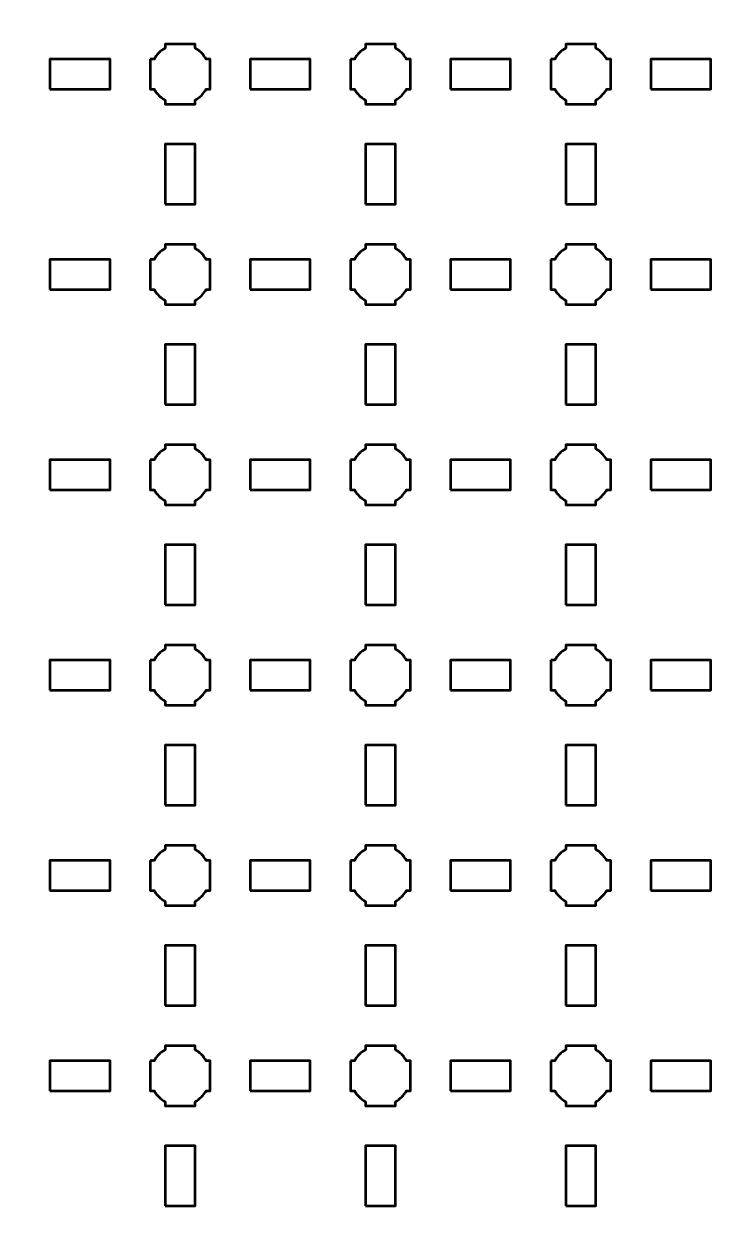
# Model space of a CAD drawing. Header units: centimetres. Extents: x -40.1 to 19.1, y -39.5 to 9.8.
# Drawn here: x -33.06 to -26, y -14.35 to -2.35 of the extents above; entities that cross this region are included whole.
import ezdxf

# ---------------------------------------------------------------- set-up
doc = ezdxf.new("R2010")
doc.units = ezdxf.units.CM
doc.header["$MEASUREMENT"] = 0
doc.layers.add('Layer 1', color=7, linetype='Continuous')

msp = doc.modelspace()

# ---------------------------------------------------------------- linework, layer by layer
at = {"layer": 'Layer 1', "lineweight": 53}
for points in [[(-32.8, -3), (-32.2, -3), (-32.2, -2.7), (-32.8, -2.7), (-32.8, -3)], [(-30.8, -3), (-30.2, -3), (-30.2, -2.7), (-30.8, -2.7), (-30.8, -3)], [(-28.8, -3), (-28.2, -3), (-28.2, -2.7), (-28.8, -2.7), (-28.8, -3)], [(-26.8, -3), (-26.2, -3), (-26.2, -2.7), (-26.8, -2.7), (-26.8, -3)], [(-31.65, -4.15), (-31.35, -4.15), (-31.35, -3.55), (-31.65, -3.55), (-31.65, -4.15)], [(-29.65, -4.15), (-29.35, -4.15), (-29.35, -3.55), (-29.65, -3.55), (-29.65, -4.15)], [(-27.65, -4.15), (-27.35, -4.15), (-27.35, -3.55), (-27.65, -3.55), (-27.65, -4.15)], [(-32.8, -5), (-32.2, -5), (-32.2, -4.7), (-32.8, -4.7), (-32.8, -5)], [(-30.8, -5), (-30.2, -5), (-30.2, -4.7), (-30.8, -4.7), (-30.8, -5)], [(-28.8, -5), (-28.2, -5), (-28.2, -4.7), (-28.8, -4.7), (-28.8, -5)], [(-26.8, -5), (-26.2, -5), (-26.2, -4.7), (-26.8, -4.7), (-26.8, -5)], [(-31.65, -6.15), (-31.35, -6.15), (-31.35, -5.55), (-31.65, -5.55), (-31.65, -6.15)], [(-29.65, -6.15), (-29.35, -6.15), (-29.35, -5.55), (-29.65, -5.55), (-29.65, -6.15)], [(-27.65, -6.15), (-27.35, -6.15), (-27.35, -5.55), (-27.65, -5.55), (-27.65, -6.15)], [(-32.8, -7), (-32.2, -7), (-32.2, -6.7), (-32.8, -6.7), (-32.8, -7)], [(-30.8, -7), (-30.2, -7), (-30.2, -6.7), (-30.8, -6.7), (-30.8, -7)], [(-28.8, -7), (-28.2, -7), (-28.2, -6.7), (-28.8, -6.7), (-28.8, -7)], [(-26.8, -7), (-26.2, -7), (-26.2, -6.7), (-26.8, -6.7), (-26.8, -7)], [(-31.65, -8.15), (-31.35, -8.15), (-31.35, -7.55), (-31.65, -7.55), (-31.65, -8.15)], [(-29.65, -8.15), (-29.35, -8.15), (-29.35, -7.55), (-29.65, -7.55), (-29.65, -8.15)], [(-27.65, -8.15), (-27.35, -8.15), (-27.35, -7.55), (-27.65, -7.55), (-27.65, -8.15)], [(-32.8, -9), (-32.2, -9), (-32.2, -8.7), (-32.8, -8.7), (-32.8, -9)], [(-30.8, -9), (-30.2, -9), (-30.2, -8.7), (-30.8, -8.7), (-30.8, -9)], [(-28.8, -9), (-28.2, -9), (-28.2, -8.7), (-28.8, -8.7), (-28.8, -9)], [(-26.8, -9), (-26.2, -9), (-26.2, -8.7), (-26.8, -8.7), (-26.8, -9)], [(-31.65, -10.15), (-31.35, -10.15), (-31.35, -9.55), (-31.65, -9.55), (-31.65, -10.15)], [(-29.65, -10.15), (-29.35, -10.15), (-29.35, -9.55), (-29.65, -9.55), (-29.65, -10.15)], [(-27.65, -10.15), (-27.35, -10.15), (-27.35, -9.55), (-27.65, -9.55), (-27.65, -10.15)], [(-32.8, -11), (-32.2, -11), (-32.2, -10.7), (-32.8, -10.7), (-32.8, -11)], [(-30.8, -11), (-30.2, -11), (-30.2, -10.7), (-30.8, -10.7), (-30.8, -11)], [(-28.8, -11), (-28.2, -11), (-28.2, -10.7), (-28.8, -10.7), (-28.8, -11)], [(-26.8, -11), (-26.2, -11), (-26.2, -10.7), (-26.8, -10.7), (-26.8, -11)], [(-31.65, -12.15), (-31.35, -12.15), (-31.35, -11.55), (-31.65, -11.55), (-31.65, -12.15)], [(-29.65, -12.15), (-29.35, -12.15), (-29.35, -11.55), (-29.65, -11.55), (-29.65, -12.15)], [(-27.65, -12.15), (-27.35, -12.15), (-27.35, -11.55), (-27.65, -11.55), (-27.65, -12.15)], [(-32.8, -13), (-32.2, -13), (-32.2, -12.7), (-32.8, -12.7), (-32.8, -13)], [(-30.8, -13), (-30.2, -13), (-30.2, -12.7), (-30.8, -12.7), (-30.8, -13)], [(-28.8, -13), (-28.2, -13), (-28.2, -12.7), (-28.8, -12.7), (-28.8, -13)], [(-26.8, -13), (-26.2, -13), (-26.2, -12.7), (-26.8, -12.7), (-26.8, -13)], [(-31.65, -14.15), (-31.35, -14.15), (-31.35, -13.55), (-31.65, -13.55), (-31.65, -14.15)], [(-29.65, -14.15), (-29.35, -14.15), (-29.35, -13.55), (-29.65, -13.55), (-29.65, -14.15)], [(-27.65, -14.15), (-27.35, -14.15), (-27.35, -13.55), (-27.65, -13.55), (-27.65, -14.15)]]:
    msp.add_lwpolyline(points, close=True, dxfattribs=at)
for points, knots in [([(-40.15, -39), (-40.15, -39), (-40.15, 9.3), (-40.15, 9.3), (-40.15, 9.3), (-40.15, 9.57609), (-39.92609, 9.8), (-39.65, 9.8), (-39.65, 9.8), (-39.65, 9.8), (18.65, 9.8), (18.65, 9.8), (18.65, 9.8), (18.92609, 9.8), (19.15, 9.57609), (19.15, 9.3), (19.15, 9.3), (19.15, 9.3), (19.15, -39), (19.15, -39), (19.15, -39), (19.15, -39.27609), (18.92609, -39.5), (18.65, -39.5), (18.65, -39.5), (18.65, -39.5), (-39.65, -39.5), (-39.65, -39.5), (-39.65, -39.5), (-39.92609, -39.5), (-40.15, -39.27609), (-40.15, -39)], [0, 0, 0, 0, 0.125, 0.125, 0.125, 0.125, 0.25, 0.25, 0.25, 0.25, 0.375, 0.375, 0.375, 0.375, 0.5, 0.5, 0.5, 0.5, 0.625, 0.625, 0.625, 0.625, 0.75, 0.75, 0.75, 0.75, 0.875, 0.875, 0.875, 0.875, 1, 1, 1, 1]), ([(-31.8, -2.7), (-31.8, -2.7), (-31.75985, -2.7), (-31.75985, -2.7), (-31.75985, -2.7), (-31.7335, -2.65447), (-31.69553, -2.6165), (-31.65, -2.59015), (-31.65, -2.59015), (-31.65, -2.59015), (-31.65, -2.55), (-31.65, -2.55), (-31.65, -2.55), (-31.65, -2.55), (-31.5, -2.55), (-31.5, -2.55), (-31.5, -2.55), (-31.5, -2.55), (-31.35, -2.55), (-31.35, -2.55), (-31.35, -2.55), (-31.35, -2.55), (-31.35, -2.59015), (-31.35, -2.59015), (-31.35, -2.59015), (-31.30447, -2.6165), (-31.2665, -2.65447), (-31.24015, -2.7), (-31.24015, -2.7), (-31.24015, -2.7), (-31.2, -2.7), (-31.2, -2.7), (-31.2, -2.7), (-31.2, -2.7), (-31.2, -2.85), (-31.2, -2.85), (-31.2, -2.85), (-31.2, -2.85), (-31.2, -3), (-31.2, -3), (-31.2, -3), (-31.2, -3), (-31.24015, -3), (-31.24015, -3), (-31.24015, -3), (-31.2665, -3.04553), (-31.30447, -3.0835), (-31.35, -3.10985), (-31.35, -3.10985), (-31.35, -3.10985), (-31.35, -3.15), (-31.35, -3.15), (-31.35, -3.15), (-31.35, -3.15), (-31.5, -3.15), (-31.5, -3.15), (-31.5, -3.15), (-31.5, -3.15), (-31.65, -3.15), (-31.65, -3.15), (-31.65, -3.15), (-31.65, -3.15), (-31.65, -3.10985), (-31.65, -3.10985), (-31.65, -3.10985), (-31.69553, -3.0835), (-31.7335, -3.04553), (-31.75985, -3), (-31.75985, -3), (-31.75985, -3), (-31.8, -3), (-31.8, -3), (-31.8, -3), (-31.8, -3), (-31.8, -2.85), (-31.8, -2.85), (-31.8, -2.85), (-31.8, -2.85), (-31.8, -2.7), (-31.8, -2.7)], [0, 0, 0, 0, 0.05, 0.05, 0.05, 0.05, 0.1, 0.1, 0.1, 0.1, 0.15, 0.15, 0.15, 0.15, 0.2, 0.2, 0.2, 0.2, 0.25, 0.25, 0.25, 0.25, 0.3, 0.3, 0.3, 0.3, 0.35, 0.35, 0.35, 0.35, 0.4, 0.4, 0.4, 0.4, 0.45, 0.45, 0.45, 0.45, 0.5, 0.5, 0.5, 0.5, 0.55, 0.55, 0.55, 0.55, 0.6, 0.6, 0.6, 0.6, 0.65, 0.65, 0.65, 0.65, 0.7, 0.7, 0.7, 0.7, 0.75, 0.75, 0.75, 0.75, 0.8, 0.8, 0.8, 0.8, 0.85, 0.85, 0.85, 0.85, 0.9, 0.9, 0.9, 0.9, 0.95, 0.95, 0.95, 0.95, 1, 1, 1, 1]), ([(-29.8, -2.7), (-29.8, -2.7), (-29.75985, -2.7), (-29.75985, -2.7), (-29.75985, -2.7), (-29.7335, -2.65447), (-29.69553, -2.6165), (-29.65, -2.59015), (-29.65, -2.59015), (-29.65, -2.59015), (-29.65, -2.55), (-29.65, -2.55), (-29.65, -2.55), (-29.65, -2.55), (-29.5, -2.55), (-29.5, -2.55), (-29.5, -2.55), (-29.5, -2.55), (-29.35, -2.55), (-29.35, -2.55), (-29.35, -2.55), (-29.35, -2.55), (-29.35, -2.59015), (-29.35, -2.59015), (-29.35, -2.59015), (-29.30447, -2.6165), (-29.2665, -2.65447), (-29.24015, -2.7), (-29.24015, -2.7), (-29.24015, -2.7), (-29.2, -2.7), (-29.2, -2.7), (-29.2, -2.7), (-29.2, -2.7), (-29.2, -2.85), (-29.2, -2.85), (-29.2, -2.85), (-29.2, -2.85), (-29.2, -3), (-29.2, -3), (-29.2, -3), (-29.2, -3), (-29.24015, -3), (-29.24015, -3), (-29.24015, -3), (-29.2665, -3.04553), (-29.30447, -3.0835), (-29.35, -3.10985), (-29.35, -3.10985), (-29.35, -3.10985), (-29.35, -3.15), (-29.35, -3.15), (-29.35, -3.15), (-29.35, -3.15), (-29.5, -3.15), (-29.5, -3.15), (-29.5, -3.15), (-29.5, -3.15), (-29.65, -3.15), (-29.65, -3.15), (-29.65, -3.15), (-29.65, -3.15), (-29.65, -3.10985), (-29.65, -3.10985), (-29.65, -3.10985), (-29.69553, -3.0835), (-29.7335, -3.04553), (-29.75985, -3), (-29.75985, -3), (-29.75985, -3), (-29.8, -3), (-29.8, -3), (-29.8, -3), (-29.8, -3), (-29.8, -2.85), (-29.8, -2.85), (-29.8, -2.85), (-29.8, -2.85), (-29.8, -2.7), (-29.8, -2.7)], [0, 0, 0, 0, 0.05, 0.05, 0.05, 0.05, 0.1, 0.1, 0.1, 0.1, 0.15, 0.15, 0.15, 0.15, 0.2, 0.2, 0.2, 0.2, 0.25, 0.25, 0.25, 0.25, 0.3, 0.3, 0.3, 0.3, 0.35, 0.35, 0.35, 0.35, 0.4, 0.4, 0.4, 0.4, 0.45, 0.45, 0.45, 0.45, 0.5, 0.5, 0.5, 0.5, 0.55, 0.55, 0.55, 0.55, 0.6, 0.6, 0.6, 0.6, 0.65, 0.65, 0.65, 0.65, 0.7, 0.7, 0.7, 0.7, 0.75, 0.75, 0.75, 0.75, 0.8, 0.8, 0.8, 0.8, 0.85, 0.85, 0.85, 0.85, 0.9, 0.9, 0.9, 0.9, 0.95, 0.95, 0.95, 0.95, 1, 1, 1, 1]), ([(-27.8, -2.7), (-27.8, -2.7), (-27.75985, -2.7), (-27.75985, -2.7), (-27.75985, -2.7), (-27.7335, -2.65447), (-27.69553, -2.6165), (-27.65, -2.59015), (-27.65, -2.59015), (-27.65, -2.59015), (-27.65, -2.55), (-27.65, -2.55), (-27.65, -2.55), (-27.65, -2.55), (-27.5, -2.55), (-27.5, -2.55), (-27.5, -2.55), (-27.5, -2.55), (-27.35, -2.55), (-27.35, -2.55), (-27.35, -2.55), (-27.35, -2.55), (-27.35, -2.59015), (-27.35, -2.59015), (-27.35, -2.59015), (-27.30447, -2.6165), (-27.2665, -2.65447), (-27.24015, -2.7), (-27.24015, -2.7), (-27.24015, -2.7), (-27.2, -2.7), (-27.2, -2.7), (-27.2, -2.7), (-27.2, -2.7), (-27.2, -2.85), (-27.2, -2.85), (-27.2, -2.85), (-27.2, -2.85), (-27.2, -3), (-27.2, -3), (-27.2, -3), (-27.2, -3), (-27.24015, -3), (-27.24015, -3), (-27.24015, -3), (-27.2665, -3.04553), (-27.30447, -3.0835), (-27.35, -3.10985), (-27.35, -3.10985), (-27.35, -3.10985), (-27.35, -3.15), (-27.35, -3.15), (-27.35, -3.15), (-27.35, -3.15), (-27.5, -3.15), (-27.5, -3.15), (-27.5, -3.15), (-27.5, -3.15), (-27.65, -3.15), (-27.65, -3.15), (-27.65, -3.15), (-27.65, -3.15), (-27.65, -3.10985), (-27.65, -3.10985), (-27.65, -3.10985), (-27.69553, -3.0835), (-27.7335, -3.04553), (-27.75985, -3), (-27.75985, -3), (-27.75985, -3), (-27.8, -3), (-27.8, -3), (-27.8, -3), (-27.8, -3), (-27.8, -2.85), (-27.8, -2.85), (-27.8, -2.85), (-27.8, -2.85), (-27.8, -2.7), (-27.8, -2.7)], [0, 0, 0, 0, 0.05, 0.05, 0.05, 0.05, 0.1, 0.1, 0.1, 0.1, 0.15, 0.15, 0.15, 0.15, 0.2, 0.2, 0.2, 0.2, 0.25, 0.25, 0.25, 0.25, 0.3, 0.3, 0.3, 0.3, 0.35, 0.35, 0.35, 0.35, 0.4, 0.4, 0.4, 0.4, 0.45, 0.45, 0.45, 0.45, 0.5, 0.5, 0.5, 0.5, 0.55, 0.55, 0.55, 0.55, 0.6, 0.6, 0.6, 0.6, 0.65, 0.65, 0.65, 0.65, 0.7, 0.7, 0.7, 0.7, 0.75, 0.75, 0.75, 0.75, 0.8, 0.8, 0.8, 0.8, 0.85, 0.85, 0.85, 0.85, 0.9, 0.9, 0.9, 0.9, 0.95, 0.95, 0.95, 0.95, 1, 1, 1, 1]), ([(-31.8, -4.7), (-31.8, -4.7), (-31.75985, -4.7), (-31.75985, -4.7), (-31.75985, -4.7), (-31.7335, -4.65447), (-31.69553, -4.6165), (-31.65, -4.59015), (-31.65, -4.59015), (-31.65, -4.59015), (-31.65, -4.55), (-31.65, -4.55), (-31.65, -4.55), (-31.65, -4.55), (-31.5, -4.55), (-31.5, -4.55), (-31.5, -4.55), (-31.5, -4.55), (-31.35, -4.55), (-31.35, -4.55), (-31.35, -4.55), (-31.35, -4.55), (-31.35, -4.59015), (-31.35, -4.59015), (-31.35, -4.59015), (-31.30447, -4.6165), (-31.2665, -4.65447), (-31.24015, -4.7), (-31.24015, -4.7), (-31.24015, -4.7), (-31.2, -4.7), (-31.2, -4.7), (-31.2, -4.7), (-31.2, -4.7), (-31.2, -4.85), (-31.2, -4.85), (-31.2, -4.85), (-31.2, -4.85), (-31.2, -5), (-31.2, -5), (-31.2, -5), (-31.2, -5), (-31.24015, -5), (-31.24015, -5), (-31.24015, -5), (-31.2665, -5.04553), (-31.30447, -5.0835), (-31.35, -5.10985), (-31.35, -5.10985), (-31.35, -5.10985), (-31.35, -5.15), (-31.35, -5.15), (-31.35, -5.15), (-31.35, -5.15), (-31.5, -5.15), (-31.5, -5.15), (-31.5, -5.15), (-31.5, -5.15), (-31.65, -5.15), (-31.65, -5.15), (-31.65, -5.15), (-31.65, -5.15), (-31.65, -5.10985), (-31.65, -5.10985), (-31.65, -5.10985), (-31.69553, -5.0835), (-31.7335, -5.04553), (-31.75985, -5), (-31.75985, -5), (-31.75985, -5), (-31.8, -5), (-31.8, -5), (-31.8, -5), (-31.8, -5), (-31.8, -4.85), (-31.8, -4.85), (-31.8, -4.85), (-31.8, -4.85), (-31.8, -4.7), (-31.8, -4.7)], [0, 0, 0, 0, 0.05, 0.05, 0.05, 0.05, 0.1, 0.1, 0.1, 0.1, 0.15, 0.15, 0.15, 0.15, 0.2, 0.2, 0.2, 0.2, 0.25, 0.25, 0.25, 0.25, 0.3, 0.3, 0.3, 0.3, 0.35, 0.35, 0.35, 0.35, 0.4, 0.4, 0.4, 0.4, 0.45, 0.45, 0.45, 0.45, 0.5, 0.5, 0.5, 0.5, 0.55, 0.55, 0.55, 0.55, 0.6, 0.6, 0.6, 0.6, 0.65, 0.65, 0.65, 0.65, 0.7, 0.7, 0.7, 0.7, 0.75, 0.75, 0.75, 0.75, 0.8, 0.8, 0.8, 0.8, 0.85, 0.85, 0.85, 0.85, 0.9, 0.9, 0.9, 0.9, 0.95, 0.95, 0.95, 0.95, 1, 1, 1, 1]), ([(-29.8, -4.7), (-29.8, -4.7), (-29.75985, -4.7), (-29.75985, -4.7), (-29.75985, -4.7), (-29.7335, -4.65447), (-29.69553, -4.6165), (-29.65, -4.59015), (-29.65, -4.59015), (-29.65, -4.59015), (-29.65, -4.55), (-29.65, -4.55), (-29.65, -4.55), (-29.65, -4.55), (-29.5, -4.55), (-29.5, -4.55), (-29.5, -4.55), (-29.5, -4.55), (-29.35, -4.55), (-29.35, -4.55), (-29.35, -4.55), (-29.35, -4.55), (-29.35, -4.59015), (-29.35, -4.59015), (-29.35, -4.59015), (-29.30447, -4.6165), (-29.2665, -4.65447), (-29.24015, -4.7), (-29.24015, -4.7), (-29.24015, -4.7), (-29.2, -4.7), (-29.2, -4.7), (-29.2, -4.7), (-29.2, -4.7), (-29.2, -4.85), (-29.2, -4.85), (-29.2, -4.85), (-29.2, -4.85), (-29.2, -5), (-29.2, -5), (-29.2, -5), (-29.2, -5), (-29.24015, -5), (-29.24015, -5), (-29.24015, -5), (-29.2665, -5.04553), (-29.30447, -5.0835), (-29.35, -5.10985), (-29.35, -5.10985), (-29.35, -5.10985), (-29.35, -5.15), (-29.35, -5.15), (-29.35, -5.15), (-29.35, -5.15), (-29.5, -5.15), (-29.5, -5.15), (-29.5, -5.15), (-29.5, -5.15), (-29.65, -5.15), (-29.65, -5.15), (-29.65, -5.15), (-29.65, -5.15), (-29.65, -5.10985), (-29.65, -5.10985), (-29.65, -5.10985), (-29.69553, -5.0835), (-29.7335, -5.04553), (-29.75985, -5), (-29.75985, -5), (-29.75985, -5), (-29.8, -5), (-29.8, -5), (-29.8, -5), (-29.8, -5), (-29.8, -4.85), (-29.8, -4.85), (-29.8, -4.85), (-29.8, -4.85), (-29.8, -4.7), (-29.8, -4.7)], [0, 0, 0, 0, 0.05, 0.05, 0.05, 0.05, 0.1, 0.1, 0.1, 0.1, 0.15, 0.15, 0.15, 0.15, 0.2, 0.2, 0.2, 0.2, 0.25, 0.25, 0.25, 0.25, 0.3, 0.3, 0.3, 0.3, 0.35, 0.35, 0.35, 0.35, 0.4, 0.4, 0.4, 0.4, 0.45, 0.45, 0.45, 0.45, 0.5, 0.5, 0.5, 0.5, 0.55, 0.55, 0.55, 0.55, 0.6, 0.6, 0.6, 0.6, 0.65, 0.65, 0.65, 0.65, 0.7, 0.7, 0.7, 0.7, 0.75, 0.75, 0.75, 0.75, 0.8, 0.8, 0.8, 0.8, 0.85, 0.85, 0.85, 0.85, 0.9, 0.9, 0.9, 0.9, 0.95, 0.95, 0.95, 0.95, 1, 1, 1, 1]), ([(-27.8, -4.7), (-27.8, -4.7), (-27.75985, -4.7), (-27.75985, -4.7), (-27.75985, -4.7), (-27.7335, -4.65447), (-27.69553, -4.6165), (-27.65, -4.59015), (-27.65, -4.59015), (-27.65, -4.59015), (-27.65, -4.55), (-27.65, -4.55), (-27.65, -4.55), (-27.65, -4.55), (-27.5, -4.55), (-27.5, -4.55), (-27.5, -4.55), (-27.5, -4.55), (-27.35, -4.55), (-27.35, -4.55), (-27.35, -4.55), (-27.35, -4.55), (-27.35, -4.59015), (-27.35, -4.59015), (-27.35, -4.59015), (-27.30447, -4.6165), (-27.2665, -4.65447), (-27.24015, -4.7), (-27.24015, -4.7), (-27.24015, -4.7), (-27.2, -4.7), (-27.2, -4.7), (-27.2, -4.7), (-27.2, -4.7), (-27.2, -4.85), (-27.2, -4.85), (-27.2, -4.85), (-27.2, -4.85), (-27.2, -5), (-27.2, -5), (-27.2, -5), (-27.2, -5), (-27.24015, -5), (-27.24015, -5), (-27.24015, -5), (-27.2665, -5.04553), (-27.30447, -5.0835), (-27.35, -5.10985), (-27.35, -5.10985), (-27.35, -5.10985), (-27.35, -5.15), (-27.35, -5.15), (-27.35, -5.15), (-27.35, -5.15), (-27.5, -5.15), (-27.5, -5.15), (-27.5, -5.15), (-27.5, -5.15), (-27.65, -5.15), (-27.65, -5.15), (-27.65, -5.15), (-27.65, -5.15), (-27.65, -5.10985), (-27.65, -5.10985), (-27.65, -5.10985), (-27.69553, -5.0835), (-27.7335, -5.04553), (-27.75985, -5), (-27.75985, -5), (-27.75985, -5), (-27.8, -5), (-27.8, -5), (-27.8, -5), (-27.8, -5), (-27.8, -4.85), (-27.8, -4.85), (-27.8, -4.85), (-27.8, -4.85), (-27.8, -4.7), (-27.8, -4.7)], [0, 0, 0, 0, 0.05, 0.05, 0.05, 0.05, 0.1, 0.1, 0.1, 0.1, 0.15, 0.15, 0.15, 0.15, 0.2, 0.2, 0.2, 0.2, 0.25, 0.25, 0.25, 0.25, 0.3, 0.3, 0.3, 0.3, 0.35, 0.35, 0.35, 0.35, 0.4, 0.4, 0.4, 0.4, 0.45, 0.45, 0.45, 0.45, 0.5, 0.5, 0.5, 0.5, 0.55, 0.55, 0.55, 0.55, 0.6, 0.6, 0.6, 0.6, 0.65, 0.65, 0.65, 0.65, 0.7, 0.7, 0.7, 0.7, 0.75, 0.75, 0.75, 0.75, 0.8, 0.8, 0.8, 0.8, 0.85, 0.85, 0.85, 0.85, 0.9, 0.9, 0.9, 0.9, 0.95, 0.95, 0.95, 0.95, 1, 1, 1, 1]), ([(-31.8, -6.7), (-31.8, -6.7), (-31.75985, -6.7), (-31.75985, -6.7), (-31.75985, -6.7), (-31.7335, -6.65447), (-31.69553, -6.6165), (-31.65, -6.59015), (-31.65, -6.59015), (-31.65, -6.59015), (-31.65, -6.55), (-31.65, -6.55), (-31.65, -6.55), (-31.65, -6.55), (-31.5, -6.55), (-31.5, -6.55), (-31.5, -6.55), (-31.5, -6.55), (-31.35, -6.55), (-31.35, -6.55), (-31.35, -6.55), (-31.35, -6.55), (-31.35, -6.59015), (-31.35, -6.59015), (-31.35, -6.59015), (-31.30447, -6.6165), (-31.2665, -6.65447), (-31.24015, -6.7), (-31.24015, -6.7), (-31.24015, -6.7), (-31.2, -6.7), (-31.2, -6.7), (-31.2, -6.7), (-31.2, -6.7), (-31.2, -6.85), (-31.2, -6.85), (-31.2, -6.85), (-31.2, -6.85), (-31.2, -7), (-31.2, -7), (-31.2, -7), (-31.2, -7), (-31.24015, -7), (-31.24015, -7), (-31.24015, -7), (-31.2665, -7.04553), (-31.30447, -7.0835), (-31.35, -7.10985), (-31.35, -7.10985), (-31.35, -7.10985), (-31.35, -7.15), (-31.35, -7.15), (-31.35, -7.15), (-31.35, -7.15), (-31.5, -7.15), (-31.5, -7.15), (-31.5, -7.15), (-31.5, -7.15), (-31.65, -7.15), (-31.65, -7.15), (-31.65, -7.15), (-31.65, -7.15), (-31.65, -7.10985), (-31.65, -7.10985), (-31.65, -7.10985), (-31.69553, -7.0835), (-31.7335, -7.04553), (-31.75985, -7), (-31.75985, -7), (-31.75985, -7), (-31.8, -7), (-31.8, -7), (-31.8, -7), (-31.8, -7), (-31.8, -6.85), (-31.8, -6.85), (-31.8, -6.85), (-31.8, -6.85), (-31.8, -6.7), (-31.8, -6.7)], [0, 0, 0, 0, 0.05, 0.05, 0.05, 0.05, 0.1, 0.1, 0.1, 0.1, 0.15, 0.15, 0.15, 0.15, 0.2, 0.2, 0.2, 0.2, 0.25, 0.25, 0.25, 0.25, 0.3, 0.3, 0.3, 0.3, 0.35, 0.35, 0.35, 0.35, 0.4, 0.4, 0.4, 0.4, 0.45, 0.45, 0.45, 0.45, 0.5, 0.5, 0.5, 0.5, 0.55, 0.55, 0.55, 0.55, 0.6, 0.6, 0.6, 0.6, 0.65, 0.65, 0.65, 0.65, 0.7, 0.7, 0.7, 0.7, 0.75, 0.75, 0.75, 0.75, 0.8, 0.8, 0.8, 0.8, 0.85, 0.85, 0.85, 0.85, 0.9, 0.9, 0.9, 0.9, 0.95, 0.95, 0.95, 0.95, 1, 1, 1, 1]), ([(-29.8, -6.7), (-29.8, -6.7), (-29.75985, -6.7), (-29.75985, -6.7), (-29.75985, -6.7), (-29.7335, -6.65447), (-29.69553, -6.6165), (-29.65, -6.59015), (-29.65, -6.59015), (-29.65, -6.59015), (-29.65, -6.55), (-29.65, -6.55), (-29.65, -6.55), (-29.65, -6.55), (-29.5, -6.55), (-29.5, -6.55), (-29.5, -6.55), (-29.5, -6.55), (-29.35, -6.55), (-29.35, -6.55), (-29.35, -6.55), (-29.35, -6.55), (-29.35, -6.59015), (-29.35, -6.59015), (-29.35, -6.59015), (-29.30447, -6.6165), (-29.2665, -6.65447), (-29.24015, -6.7), (-29.24015, -6.7), (-29.24015, -6.7), (-29.2, -6.7), (-29.2, -6.7), (-29.2, -6.7), (-29.2, -6.7), (-29.2, -6.85), (-29.2, -6.85), (-29.2, -6.85), (-29.2, -6.85), (-29.2, -7), (-29.2, -7), (-29.2, -7), (-29.2, -7), (-29.24015, -7), (-29.24015, -7), (-29.24015, -7), (-29.2665, -7.04553), (-29.30447, -7.0835), (-29.35, -7.10985), (-29.35, -7.10985), (-29.35, -7.10985), (-29.35, -7.15), (-29.35, -7.15), (-29.35, -7.15), (-29.35, -7.15), (-29.5, -7.15), (-29.5, -7.15), (-29.5, -7.15), (-29.5, -7.15), (-29.65, -7.15), (-29.65, -7.15), (-29.65, -7.15), (-29.65, -7.15), (-29.65, -7.10985), (-29.65, -7.10985), (-29.65, -7.10985), (-29.69553, -7.0835), (-29.7335, -7.04553), (-29.75985, -7), (-29.75985, -7), (-29.75985, -7), (-29.8, -7), (-29.8, -7), (-29.8, -7), (-29.8, -7), (-29.8, -6.85), (-29.8, -6.85), (-29.8, -6.85), (-29.8, -6.85), (-29.8, -6.7), (-29.8, -6.7)], [0, 0, 0, 0, 0.05, 0.05, 0.05, 0.05, 0.1, 0.1, 0.1, 0.1, 0.15, 0.15, 0.15, 0.15, 0.2, 0.2, 0.2, 0.2, 0.25, 0.25, 0.25, 0.25, 0.3, 0.3, 0.3, 0.3, 0.35, 0.35, 0.35, 0.35, 0.4, 0.4, 0.4, 0.4, 0.45, 0.45, 0.45, 0.45, 0.5, 0.5, 0.5, 0.5, 0.55, 0.55, 0.55, 0.55, 0.6, 0.6, 0.6, 0.6, 0.65, 0.65, 0.65, 0.65, 0.7, 0.7, 0.7, 0.7, 0.75, 0.75, 0.75, 0.75, 0.8, 0.8, 0.8, 0.8, 0.85, 0.85, 0.85, 0.85, 0.9, 0.9, 0.9, 0.9, 0.95, 0.95, 0.95, 0.95, 1, 1, 1, 1]), ([(-27.8, -6.7), (-27.8, -6.7), (-27.75985, -6.7), (-27.75985, -6.7), (-27.75985, -6.7), (-27.7335, -6.65447), (-27.69553, -6.6165), (-27.65, -6.59015), (-27.65, -6.59015), (-27.65, -6.59015), (-27.65, -6.55), (-27.65, -6.55), (-27.65, -6.55), (-27.65, -6.55), (-27.5, -6.55), (-27.5, -6.55), (-27.5, -6.55), (-27.5, -6.55), (-27.35, -6.55), (-27.35, -6.55), (-27.35, -6.55), (-27.35, -6.55), (-27.35, -6.59015), (-27.35, -6.59015), (-27.35, -6.59015), (-27.30447, -6.6165), (-27.2665, -6.65447), (-27.24015, -6.7), (-27.24015, -6.7), (-27.24015, -6.7), (-27.2, -6.7), (-27.2, -6.7), (-27.2, -6.7), (-27.2, -6.7), (-27.2, -6.85), (-27.2, -6.85), (-27.2, -6.85), (-27.2, -6.85), (-27.2, -7), (-27.2, -7), (-27.2, -7), (-27.2, -7), (-27.24015, -7), (-27.24015, -7), (-27.24015, -7), (-27.2665, -7.04553), (-27.30447, -7.0835), (-27.35, -7.10985), (-27.35, -7.10985), (-27.35, -7.10985), (-27.35, -7.15), (-27.35, -7.15), (-27.35, -7.15), (-27.35, -7.15), (-27.5, -7.15), (-27.5, -7.15), (-27.5, -7.15), (-27.5, -7.15), (-27.65, -7.15), (-27.65, -7.15), (-27.65, -7.15), (-27.65, -7.15), (-27.65, -7.10985), (-27.65, -7.10985), (-27.65, -7.10985), (-27.69553, -7.0835), (-27.7335, -7.04553), (-27.75985, -7), (-27.75985, -7), (-27.75985, -7), (-27.8, -7), (-27.8, -7), (-27.8, -7), (-27.8, -7), (-27.8, -6.85), (-27.8, -6.85), (-27.8, -6.85), (-27.8, -6.85), (-27.8, -6.7), (-27.8, -6.7)], [0, 0, 0, 0, 0.05, 0.05, 0.05, 0.05, 0.1, 0.1, 0.1, 0.1, 0.15, 0.15, 0.15, 0.15, 0.2, 0.2, 0.2, 0.2, 0.25, 0.25, 0.25, 0.25, 0.3, 0.3, 0.3, 0.3, 0.35, 0.35, 0.35, 0.35, 0.4, 0.4, 0.4, 0.4, 0.45, 0.45, 0.45, 0.45, 0.5, 0.5, 0.5, 0.5, 0.55, 0.55, 0.55, 0.55, 0.6, 0.6, 0.6, 0.6, 0.65, 0.65, 0.65, 0.65, 0.7, 0.7, 0.7, 0.7, 0.75, 0.75, 0.75, 0.75, 0.8, 0.8, 0.8, 0.8, 0.85, 0.85, 0.85, 0.85, 0.9, 0.9, 0.9, 0.9, 0.95, 0.95, 0.95, 0.95, 1, 1, 1, 1]), ([(-31.8, -8.7), (-31.8, -8.7), (-31.75985, -8.7), (-31.75985, -8.7), (-31.75985, -8.7), (-31.7335, -8.65447), (-31.69553, -8.6165), (-31.65, -8.59015), (-31.65, -8.59015), (-31.65, -8.59015), (-31.65, -8.55), (-31.65, -8.55), (-31.65, -8.55), (-31.65, -8.55), (-31.5, -8.55), (-31.5, -8.55), (-31.5, -8.55), (-31.5, -8.55), (-31.35, -8.55), (-31.35, -8.55), (-31.35, -8.55), (-31.35, -8.55), (-31.35, -8.59015), (-31.35, -8.59015), (-31.35, -8.59015), (-31.30447, -8.6165), (-31.2665, -8.65447), (-31.24015, -8.7), (-31.24015, -8.7), (-31.24015, -8.7), (-31.2, -8.7), (-31.2, -8.7), (-31.2, -8.7), (-31.2, -8.7), (-31.2, -8.85), (-31.2, -8.85), (-31.2, -8.85), (-31.2, -8.85), (-31.2, -9), (-31.2, -9), (-31.2, -9), (-31.2, -9), (-31.24015, -9), (-31.24015, -9), (-31.24015, -9), (-31.2665, -9.04553), (-31.30447, -9.0835), (-31.35, -9.10985), (-31.35, -9.10985), (-31.35, -9.10985), (-31.35, -9.15), (-31.35, -9.15), (-31.35, -9.15), (-31.35, -9.15), (-31.5, -9.15), (-31.5, -9.15), (-31.5, -9.15), (-31.5, -9.15), (-31.65, -9.15), (-31.65, -9.15), (-31.65, -9.15), (-31.65, -9.15), (-31.65, -9.10985), (-31.65, -9.10985), (-31.65, -9.10985), (-31.69553, -9.0835), (-31.7335, -9.04553), (-31.75985, -9), (-31.75985, -9), (-31.75985, -9), (-31.8, -9), (-31.8, -9), (-31.8, -9), (-31.8, -9), (-31.8, -8.85), (-31.8, -8.85), (-31.8, -8.85), (-31.8, -8.85), (-31.8, -8.7), (-31.8, -8.7)], [0, 0, 0, 0, 0.05, 0.05, 0.05, 0.05, 0.1, 0.1, 0.1, 0.1, 0.15, 0.15, 0.15, 0.15, 0.2, 0.2, 0.2, 0.2, 0.25, 0.25, 0.25, 0.25, 0.3, 0.3, 0.3, 0.3, 0.35, 0.35, 0.35, 0.35, 0.4, 0.4, 0.4, 0.4, 0.45, 0.45, 0.45, 0.45, 0.5, 0.5, 0.5, 0.5, 0.55, 0.55, 0.55, 0.55, 0.6, 0.6, 0.6, 0.6, 0.65, 0.65, 0.65, 0.65, 0.7, 0.7, 0.7, 0.7, 0.75, 0.75, 0.75, 0.75, 0.8, 0.8, 0.8, 0.8, 0.85, 0.85, 0.85, 0.85, 0.9, 0.9, 0.9, 0.9, 0.95, 0.95, 0.95, 0.95, 1, 1, 1, 1]), ([(-29.8, -8.7), (-29.8, -8.7), (-29.75985, -8.7), (-29.75985, -8.7), (-29.75985, -8.7), (-29.7335, -8.65447), (-29.69553, -8.6165), (-29.65, -8.59015), (-29.65, -8.59015), (-29.65, -8.59015), (-29.65, -8.55), (-29.65, -8.55), (-29.65, -8.55), (-29.65, -8.55), (-29.5, -8.55), (-29.5, -8.55), (-29.5, -8.55), (-29.5, -8.55), (-29.35, -8.55), (-29.35, -8.55), (-29.35, -8.55), (-29.35, -8.55), (-29.35, -8.59015), (-29.35, -8.59015), (-29.35, -8.59015), (-29.30447, -8.6165), (-29.2665, -8.65447), (-29.24015, -8.7), (-29.24015, -8.7), (-29.24015, -8.7), (-29.2, -8.7), (-29.2, -8.7), (-29.2, -8.7), (-29.2, -8.7), (-29.2, -8.85), (-29.2, -8.85), (-29.2, -8.85), (-29.2, -8.85), (-29.2, -9), (-29.2, -9), (-29.2, -9), (-29.2, -9), (-29.24015, -9), (-29.24015, -9), (-29.24015, -9), (-29.2665, -9.04553), (-29.30447, -9.0835), (-29.35, -9.10985), (-29.35, -9.10985), (-29.35, -9.10985), (-29.35, -9.15), (-29.35, -9.15), (-29.35, -9.15), (-29.35, -9.15), (-29.5, -9.15), (-29.5, -9.15), (-29.5, -9.15), (-29.5, -9.15), (-29.65, -9.15), (-29.65, -9.15), (-29.65, -9.15), (-29.65, -9.15), (-29.65, -9.10985), (-29.65, -9.10985), (-29.65, -9.10985), (-29.69553, -9.0835), (-29.7335, -9.04553), (-29.75985, -9), (-29.75985, -9), (-29.75985, -9), (-29.8, -9), (-29.8, -9), (-29.8, -9), (-29.8, -9), (-29.8, -8.85), (-29.8, -8.85), (-29.8, -8.85), (-29.8, -8.85), (-29.8, -8.7), (-29.8, -8.7)], [0, 0, 0, 0, 0.05, 0.05, 0.05, 0.05, 0.1, 0.1, 0.1, 0.1, 0.15, 0.15, 0.15, 0.15, 0.2, 0.2, 0.2, 0.2, 0.25, 0.25, 0.25, 0.25, 0.3, 0.3, 0.3, 0.3, 0.35, 0.35, 0.35, 0.35, 0.4, 0.4, 0.4, 0.4, 0.45, 0.45, 0.45, 0.45, 0.5, 0.5, 0.5, 0.5, 0.55, 0.55, 0.55, 0.55, 0.6, 0.6, 0.6, 0.6, 0.65, 0.65, 0.65, 0.65, 0.7, 0.7, 0.7, 0.7, 0.75, 0.75, 0.75, 0.75, 0.8, 0.8, 0.8, 0.8, 0.85, 0.85, 0.85, 0.85, 0.9, 0.9, 0.9, 0.9, 0.95, 0.95, 0.95, 0.95, 1, 1, 1, 1]), ([(-27.8, -8.7), (-27.8, -8.7), (-27.75985, -8.7), (-27.75985, -8.7), (-27.75985, -8.7), (-27.7335, -8.65447), (-27.69553, -8.6165), (-27.65, -8.59015), (-27.65, -8.59015), (-27.65, -8.59015), (-27.65, -8.55), (-27.65, -8.55), (-27.65, -8.55), (-27.65, -8.55), (-27.5, -8.55), (-27.5, -8.55), (-27.5, -8.55), (-27.5, -8.55), (-27.35, -8.55), (-27.35, -8.55), (-27.35, -8.55), (-27.35, -8.55), (-27.35, -8.59015), (-27.35, -8.59015), (-27.35, -8.59015), (-27.30447, -8.6165), (-27.2665, -8.65447), (-27.24015, -8.7), (-27.24015, -8.7), (-27.24015, -8.7), (-27.2, -8.7), (-27.2, -8.7), (-27.2, -8.7), (-27.2, -8.7), (-27.2, -8.85), (-27.2, -8.85), (-27.2, -8.85), (-27.2, -8.85), (-27.2, -9), (-27.2, -9), (-27.2, -9), (-27.2, -9), (-27.24015, -9), (-27.24015, -9), (-27.24015, -9), (-27.2665, -9.04553), (-27.30447, -9.0835), (-27.35, -9.10985), (-27.35, -9.10985), (-27.35, -9.10985), (-27.35, -9.15), (-27.35, -9.15), (-27.35, -9.15), (-27.35, -9.15), (-27.5, -9.15), (-27.5, -9.15), (-27.5, -9.15), (-27.5, -9.15), (-27.65, -9.15), (-27.65, -9.15), (-27.65, -9.15), (-27.65, -9.15), (-27.65, -9.10985), (-27.65, -9.10985), (-27.65, -9.10985), (-27.69553, -9.0835), (-27.7335, -9.04553), (-27.75985, -9), (-27.75985, -9), (-27.75985, -9), (-27.8, -9), (-27.8, -9), (-27.8, -9), (-27.8, -9), (-27.8, -8.85), (-27.8, -8.85), (-27.8, -8.85), (-27.8, -8.85), (-27.8, -8.7), (-27.8, -8.7)], [0, 0, 0, 0, 0.05, 0.05, 0.05, 0.05, 0.1, 0.1, 0.1, 0.1, 0.15, 0.15, 0.15, 0.15, 0.2, 0.2, 0.2, 0.2, 0.25, 0.25, 0.25, 0.25, 0.3, 0.3, 0.3, 0.3, 0.35, 0.35, 0.35, 0.35, 0.4, 0.4, 0.4, 0.4, 0.45, 0.45, 0.45, 0.45, 0.5, 0.5, 0.5, 0.5, 0.55, 0.55, 0.55, 0.55, 0.6, 0.6, 0.6, 0.6, 0.65, 0.65, 0.65, 0.65, 0.7, 0.7, 0.7, 0.7, 0.75, 0.75, 0.75, 0.75, 0.8, 0.8, 0.8, 0.8, 0.85, 0.85, 0.85, 0.85, 0.9, 0.9, 0.9, 0.9, 0.95, 0.95, 0.95, 0.95, 1, 1, 1, 1]), ([(-31.8, -10.7), (-31.8, -10.7), (-31.75985, -10.7), (-31.75985, -10.7), (-31.75985, -10.7), (-31.7335, -10.65447), (-31.69553, -10.6165), (-31.65, -10.59015), (-31.65, -10.59015), (-31.65, -10.59015), (-31.65, -10.55), (-31.65, -10.55), (-31.65, -10.55), (-31.65, -10.55), (-31.5, -10.55), (-31.5, -10.55), (-31.5, -10.55), (-31.5, -10.55), (-31.35, -10.55), (-31.35, -10.55), (-31.35, -10.55), (-31.35, -10.55), (-31.35, -10.59015), (-31.35, -10.59015), (-31.35, -10.59015), (-31.30447, -10.6165), (-31.2665, -10.65447), (-31.24015, -10.7), (-31.24015, -10.7), (-31.24015, -10.7), (-31.2, -10.7), (-31.2, -10.7), (-31.2, -10.7), (-31.2, -10.7), (-31.2, -10.85), (-31.2, -10.85), (-31.2, -10.85), (-31.2, -10.85), (-31.2, -11), (-31.2, -11), (-31.2, -11), (-31.2, -11), (-31.24015, -11), (-31.24015, -11), (-31.24015, -11), (-31.2665, -11.04553), (-31.30447, -11.0835), (-31.35, -11.10985), (-31.35, -11.10985), (-31.35, -11.10985), (-31.35, -11.15), (-31.35, -11.15), (-31.35, -11.15), (-31.35, -11.15), (-31.5, -11.15), (-31.5, -11.15), (-31.5, -11.15), (-31.5, -11.15), (-31.65, -11.15), (-31.65, -11.15), (-31.65, -11.15), (-31.65, -11.15), (-31.65, -11.10985), (-31.65, -11.10985), (-31.65, -11.10985), (-31.69553, -11.0835), (-31.7335, -11.04553), (-31.75985, -11), (-31.75985, -11), (-31.75985, -11), (-31.8, -11), (-31.8, -11), (-31.8, -11), (-31.8, -11), (-31.8, -10.85), (-31.8, -10.85), (-31.8, -10.85), (-31.8, -10.85), (-31.8, -10.7), (-31.8, -10.7)], [0, 0, 0, 0, 0.05, 0.05, 0.05, 0.05, 0.1, 0.1, 0.1, 0.1, 0.15, 0.15, 0.15, 0.15, 0.2, 0.2, 0.2, 0.2, 0.25, 0.25, 0.25, 0.25, 0.3, 0.3, 0.3, 0.3, 0.35, 0.35, 0.35, 0.35, 0.4, 0.4, 0.4, 0.4, 0.45, 0.45, 0.45, 0.45, 0.5, 0.5, 0.5, 0.5, 0.55, 0.55, 0.55, 0.55, 0.6, 0.6, 0.6, 0.6, 0.65, 0.65, 0.65, 0.65, 0.7, 0.7, 0.7, 0.7, 0.75, 0.75, 0.75, 0.75, 0.8, 0.8, 0.8, 0.8, 0.85, 0.85, 0.85, 0.85, 0.9, 0.9, 0.9, 0.9, 0.95, 0.95, 0.95, 0.95, 1, 1, 1, 1]), ([(-29.8, -10.7), (-29.8, -10.7), (-29.75985, -10.7), (-29.75985, -10.7), (-29.75985, -10.7), (-29.7335, -10.65447), (-29.69553, -10.6165), (-29.65, -10.59015), (-29.65, -10.59015), (-29.65, -10.59015), (-29.65, -10.55), (-29.65, -10.55), (-29.65, -10.55), (-29.65, -10.55), (-29.5, -10.55), (-29.5, -10.55), (-29.5, -10.55), (-29.5, -10.55), (-29.35, -10.55), (-29.35, -10.55), (-29.35, -10.55), (-29.35, -10.55), (-29.35, -10.59015), (-29.35, -10.59015), (-29.35, -10.59015), (-29.30447, -10.6165), (-29.2665, -10.65447), (-29.24015, -10.7), (-29.24015, -10.7), (-29.24015, -10.7), (-29.2, -10.7), (-29.2, -10.7), (-29.2, -10.7), (-29.2, -10.7), (-29.2, -10.85), (-29.2, -10.85), (-29.2, -10.85), (-29.2, -10.85), (-29.2, -11), (-29.2, -11), (-29.2, -11), (-29.2, -11), (-29.24015, -11), (-29.24015, -11), (-29.24015, -11), (-29.2665, -11.04553), (-29.30447, -11.0835), (-29.35, -11.10985), (-29.35, -11.10985), (-29.35, -11.10985), (-29.35, -11.15), (-29.35, -11.15), (-29.35, -11.15), (-29.35, -11.15), (-29.5, -11.15), (-29.5, -11.15), (-29.5, -11.15), (-29.5, -11.15), (-29.65, -11.15), (-29.65, -11.15), (-29.65, -11.15), (-29.65, -11.15), (-29.65, -11.10985), (-29.65, -11.10985), (-29.65, -11.10985), (-29.69553, -11.0835), (-29.7335, -11.04553), (-29.75985, -11), (-29.75985, -11), (-29.75985, -11), (-29.8, -11), (-29.8, -11), (-29.8, -11), (-29.8, -11), (-29.8, -10.85), (-29.8, -10.85), (-29.8, -10.85), (-29.8, -10.85), (-29.8, -10.7), (-29.8, -10.7)], [0, 0, 0, 0, 0.05, 0.05, 0.05, 0.05, 0.1, 0.1, 0.1, 0.1, 0.15, 0.15, 0.15, 0.15, 0.2, 0.2, 0.2, 0.2, 0.25, 0.25, 0.25, 0.25, 0.3, 0.3, 0.3, 0.3, 0.35, 0.35, 0.35, 0.35, 0.4, 0.4, 0.4, 0.4, 0.45, 0.45, 0.45, 0.45, 0.5, 0.5, 0.5, 0.5, 0.55, 0.55, 0.55, 0.55, 0.6, 0.6, 0.6, 0.6, 0.65, 0.65, 0.65, 0.65, 0.7, 0.7, 0.7, 0.7, 0.75, 0.75, 0.75, 0.75, 0.8, 0.8, 0.8, 0.8, 0.85, 0.85, 0.85, 0.85, 0.9, 0.9, 0.9, 0.9, 0.95, 0.95, 0.95, 0.95, 1, 1, 1, 1]), ([(-27.8, -10.7), (-27.8, -10.7), (-27.75985, -10.7), (-27.75985, -10.7), (-27.75985, -10.7), (-27.7335, -10.65447), (-27.69553, -10.6165), (-27.65, -10.59015), (-27.65, -10.59015), (-27.65, -10.59015), (-27.65, -10.55), (-27.65, -10.55), (-27.65, -10.55), (-27.65, -10.55), (-27.5, -10.55), (-27.5, -10.55), (-27.5, -10.55), (-27.5, -10.55), (-27.35, -10.55), (-27.35, -10.55), (-27.35, -10.55), (-27.35, -10.55), (-27.35, -10.59015), (-27.35, -10.59015), (-27.35, -10.59015), (-27.30447, -10.6165), (-27.2665, -10.65447), (-27.24015, -10.7), (-27.24015, -10.7), (-27.24015, -10.7), (-27.2, -10.7), (-27.2, -10.7), (-27.2, -10.7), (-27.2, -10.7), (-27.2, -10.85), (-27.2, -10.85), (-27.2, -10.85), (-27.2, -10.85), (-27.2, -11), (-27.2, -11), (-27.2, -11), (-27.2, -11), (-27.24015, -11), (-27.24015, -11), (-27.24015, -11), (-27.2665, -11.04553), (-27.30447, -11.0835), (-27.35, -11.10985), (-27.35, -11.10985), (-27.35, -11.10985), (-27.35, -11.15), (-27.35, -11.15), (-27.35, -11.15), (-27.35, -11.15), (-27.5, -11.15), (-27.5, -11.15), (-27.5, -11.15), (-27.5, -11.15), (-27.65, -11.15), (-27.65, -11.15), (-27.65, -11.15), (-27.65, -11.15), (-27.65, -11.10985), (-27.65, -11.10985), (-27.65, -11.10985), (-27.69553, -11.0835), (-27.7335, -11.04553), (-27.75985, -11), (-27.75985, -11), (-27.75985, -11), (-27.8, -11), (-27.8, -11), (-27.8, -11), (-27.8, -11), (-27.8, -10.85), (-27.8, -10.85), (-27.8, -10.85), (-27.8, -10.85), (-27.8, -10.7), (-27.8, -10.7)], [0, 0, 0, 0, 0.05, 0.05, 0.05, 0.05, 0.1, 0.1, 0.1, 0.1, 0.15, 0.15, 0.15, 0.15, 0.2, 0.2, 0.2, 0.2, 0.25, 0.25, 0.25, 0.25, 0.3, 0.3, 0.3, 0.3, 0.35, 0.35, 0.35, 0.35, 0.4, 0.4, 0.4, 0.4, 0.45, 0.45, 0.45, 0.45, 0.5, 0.5, 0.5, 0.5, 0.55, 0.55, 0.55, 0.55, 0.6, 0.6, 0.6, 0.6, 0.65, 0.65, 0.65, 0.65, 0.7, 0.7, 0.7, 0.7, 0.75, 0.75, 0.75, 0.75, 0.8, 0.8, 0.8, 0.8, 0.85, 0.85, 0.85, 0.85, 0.9, 0.9, 0.9, 0.9, 0.95, 0.95, 0.95, 0.95, 1, 1, 1, 1]), ([(-31.8, -12.7), (-31.8, -12.7), (-31.75985, -12.7), (-31.75985, -12.7), (-31.75985, -12.7), (-31.7335, -12.65447), (-31.69553, -12.6165), (-31.65, -12.59015), (-31.65, -12.59015), (-31.65, -12.59015), (-31.65, -12.55), (-31.65, -12.55), (-31.65, -12.55), (-31.65, -12.55), (-31.5, -12.55), (-31.5, -12.55), (-31.5, -12.55), (-31.5, -12.55), (-31.35, -12.55), (-31.35, -12.55), (-31.35, -12.55), (-31.35, -12.55), (-31.35, -12.59015), (-31.35, -12.59015), (-31.35, -12.59015), (-31.30447, -12.6165), (-31.2665, -12.65447), (-31.24015, -12.7), (-31.24015, -12.7), (-31.24015, -12.7), (-31.2, -12.7), (-31.2, -12.7), (-31.2, -12.7), (-31.2, -12.7), (-31.2, -12.85), (-31.2, -12.85), (-31.2, -12.85), (-31.2, -12.85), (-31.2, -13), (-31.2, -13), (-31.2, -13), (-31.2, -13), (-31.24015, -13), (-31.24015, -13), (-31.24015, -13), (-31.2665, -13.04553), (-31.30447, -13.0835), (-31.35, -13.10985), (-31.35, -13.10985), (-31.35, -13.10985), (-31.35, -13.15), (-31.35, -13.15), (-31.35, -13.15), (-31.35, -13.15), (-31.5, -13.15), (-31.5, -13.15), (-31.5, -13.15), (-31.5, -13.15), (-31.65, -13.15), (-31.65, -13.15), (-31.65, -13.15), (-31.65, -13.15), (-31.65, -13.10985), (-31.65, -13.10985), (-31.65, -13.10985), (-31.69553, -13.0835), (-31.7335, -13.04553), (-31.75985, -13), (-31.75985, -13), (-31.75985, -13), (-31.8, -13), (-31.8, -13), (-31.8, -13), (-31.8, -13), (-31.8, -12.85), (-31.8, -12.85), (-31.8, -12.85), (-31.8, -12.85), (-31.8, -12.7), (-31.8, -12.7)], [0, 0, 0, 0, 0.05, 0.05, 0.05, 0.05, 0.1, 0.1, 0.1, 0.1, 0.15, 0.15, 0.15, 0.15, 0.2, 0.2, 0.2, 0.2, 0.25, 0.25, 0.25, 0.25, 0.3, 0.3, 0.3, 0.3, 0.35, 0.35, 0.35, 0.35, 0.4, 0.4, 0.4, 0.4, 0.45, 0.45, 0.45, 0.45, 0.5, 0.5, 0.5, 0.5, 0.55, 0.55, 0.55, 0.55, 0.6, 0.6, 0.6, 0.6, 0.65, 0.65, 0.65, 0.65, 0.7, 0.7, 0.7, 0.7, 0.75, 0.75, 0.75, 0.75, 0.8, 0.8, 0.8, 0.8, 0.85, 0.85, 0.85, 0.85, 0.9, 0.9, 0.9, 0.9, 0.95, 0.95, 0.95, 0.95, 1, 1, 1, 1]), ([(-29.8, -12.7), (-29.8, -12.7), (-29.75985, -12.7), (-29.75985, -12.7), (-29.75985, -12.7), (-29.7335, -12.65447), (-29.69553, -12.6165), (-29.65, -12.59015), (-29.65, -12.59015), (-29.65, -12.59015), (-29.65, -12.55), (-29.65, -12.55), (-29.65, -12.55), (-29.65, -12.55), (-29.5, -12.55), (-29.5, -12.55), (-29.5, -12.55), (-29.5, -12.55), (-29.35, -12.55), (-29.35, -12.55), (-29.35, -12.55), (-29.35, -12.55), (-29.35, -12.59015), (-29.35, -12.59015), (-29.35, -12.59015), (-29.30447, -12.6165), (-29.2665, -12.65447), (-29.24015, -12.7), (-29.24015, -12.7), (-29.24015, -12.7), (-29.2, -12.7), (-29.2, -12.7), (-29.2, -12.7), (-29.2, -12.7), (-29.2, -12.85), (-29.2, -12.85), (-29.2, -12.85), (-29.2, -12.85), (-29.2, -13), (-29.2, -13), (-29.2, -13), (-29.2, -13), (-29.24015, -13), (-29.24015, -13), (-29.24015, -13), (-29.2665, -13.04553), (-29.30447, -13.0835), (-29.35, -13.10985), (-29.35, -13.10985), (-29.35, -13.10985), (-29.35, -13.15), (-29.35, -13.15), (-29.35, -13.15), (-29.35, -13.15), (-29.5, -13.15), (-29.5, -13.15), (-29.5, -13.15), (-29.5, -13.15), (-29.65, -13.15), (-29.65, -13.15), (-29.65, -13.15), (-29.65, -13.15), (-29.65, -13.10985), (-29.65, -13.10985), (-29.65, -13.10985), (-29.69553, -13.0835), (-29.7335, -13.04553), (-29.75985, -13), (-29.75985, -13), (-29.75985, -13), (-29.8, -13), (-29.8, -13), (-29.8, -13), (-29.8, -13), (-29.8, -12.85), (-29.8, -12.85), (-29.8, -12.85), (-29.8, -12.85), (-29.8, -12.7), (-29.8, -12.7)], [0, 0, 0, 0, 0.05, 0.05, 0.05, 0.05, 0.1, 0.1, 0.1, 0.1, 0.15, 0.15, 0.15, 0.15, 0.2, 0.2, 0.2, 0.2, 0.25, 0.25, 0.25, 0.25, 0.3, 0.3, 0.3, 0.3, 0.35, 0.35, 0.35, 0.35, 0.4, 0.4, 0.4, 0.4, 0.45, 0.45, 0.45, 0.45, 0.5, 0.5, 0.5, 0.5, 0.55, 0.55, 0.55, 0.55, 0.6, 0.6, 0.6, 0.6, 0.65, 0.65, 0.65, 0.65, 0.7, 0.7, 0.7, 0.7, 0.75, 0.75, 0.75, 0.75, 0.8, 0.8, 0.8, 0.8, 0.85, 0.85, 0.85, 0.85, 0.9, 0.9, 0.9, 0.9, 0.95, 0.95, 0.95, 0.95, 1, 1, 1, 1]), ([(-27.8, -12.7), (-27.8, -12.7), (-27.75985, -12.7), (-27.75985, -12.7), (-27.75985, -12.7), (-27.7335, -12.65447), (-27.69553, -12.6165), (-27.65, -12.59015), (-27.65, -12.59015), (-27.65, -12.59015), (-27.65, -12.55), (-27.65, -12.55), (-27.65, -12.55), (-27.65, -12.55), (-27.5, -12.55), (-27.5, -12.55), (-27.5, -12.55), (-27.5, -12.55), (-27.35, -12.55), (-27.35, -12.55), (-27.35, -12.55), (-27.35, -12.55), (-27.35, -12.59015), (-27.35, -12.59015), (-27.35, -12.59015), (-27.30447, -12.6165), (-27.2665, -12.65447), (-27.24015, -12.7), (-27.24015, -12.7), (-27.24015, -12.7), (-27.2, -12.7), (-27.2, -12.7), (-27.2, -12.7), (-27.2, -12.7), (-27.2, -12.85), (-27.2, -12.85), (-27.2, -12.85), (-27.2, -12.85), (-27.2, -13), (-27.2, -13), (-27.2, -13), (-27.2, -13), (-27.24015, -13), (-27.24015, -13), (-27.24015, -13), (-27.2665, -13.04553), (-27.30447, -13.0835), (-27.35, -13.10985), (-27.35, -13.10985), (-27.35, -13.10985), (-27.35, -13.15), (-27.35, -13.15), (-27.35, -13.15), (-27.35, -13.15), (-27.5, -13.15), (-27.5, -13.15), (-27.5, -13.15), (-27.5, -13.15), (-27.65, -13.15), (-27.65, -13.15), (-27.65, -13.15), (-27.65, -13.15), (-27.65, -13.10985), (-27.65, -13.10985), (-27.65, -13.10985), (-27.69553, -13.0835), (-27.7335, -13.04553), (-27.75985, -13), (-27.75985, -13), (-27.75985, -13), (-27.8, -13), (-27.8, -13), (-27.8, -13), (-27.8, -13), (-27.8, -12.85), (-27.8, -12.85), (-27.8, -12.85), (-27.8, -12.85), (-27.8, -12.7), (-27.8, -12.7)], [0, 0, 0, 0, 0.05, 0.05, 0.05, 0.05, 0.1, 0.1, 0.1, 0.1, 0.15, 0.15, 0.15, 0.15, 0.2, 0.2, 0.2, 0.2, 0.25, 0.25, 0.25, 0.25, 0.3, 0.3, 0.3, 0.3, 0.35, 0.35, 0.35, 0.35, 0.4, 0.4, 0.4, 0.4, 0.45, 0.45, 0.45, 0.45, 0.5, 0.5, 0.5, 0.5, 0.55, 0.55, 0.55, 0.55, 0.6, 0.6, 0.6, 0.6, 0.65, 0.65, 0.65, 0.65, 0.7, 0.7, 0.7, 0.7, 0.75, 0.75, 0.75, 0.75, 0.8, 0.8, 0.8, 0.8, 0.85, 0.85, 0.85, 0.85, 0.9, 0.9, 0.9, 0.9, 0.95, 0.95, 0.95, 0.95, 1, 1, 1, 1])]:
    msp.add_open_spline(points, degree=3, knots=knots, dxfattribs=at)

doc.saveas('drawing.dxf')
